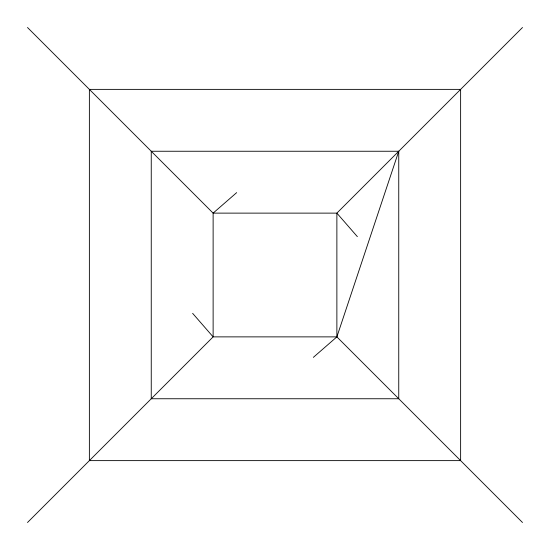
<?xml version="1.0" encoding="UTF-8"?>
<svg xmlns="http://www.w3.org/2000/svg" width="550" height="550" viewBox="0 0 550 550"><rect width="100%" height="100%" fill="white"/><g stroke="black" fill="none" stroke-linecap="round" stroke-linejoin="round"><path stroke-width="0.82" d="M313.349 357.362L336.875 336.875L398.75 151.25L151.25 151.25L151.25 398.75L398.75 398.75L398.75 151.25M27.5 522.5L213.125 336.875L336.875 336.875L522.5 522.5M522.5 27.5L336.875 213.125L213.125 213.125L27.5 27.5M236.651 192.637L213.125 213.125L213.125 336.875L192.637 313.349M357.362 236.651L336.875 213.125L336.875 336.875M460.625 89.375L89.375 89.375L89.375 460.625L460.625 460.625L460.625 89.375"/></g></svg>
